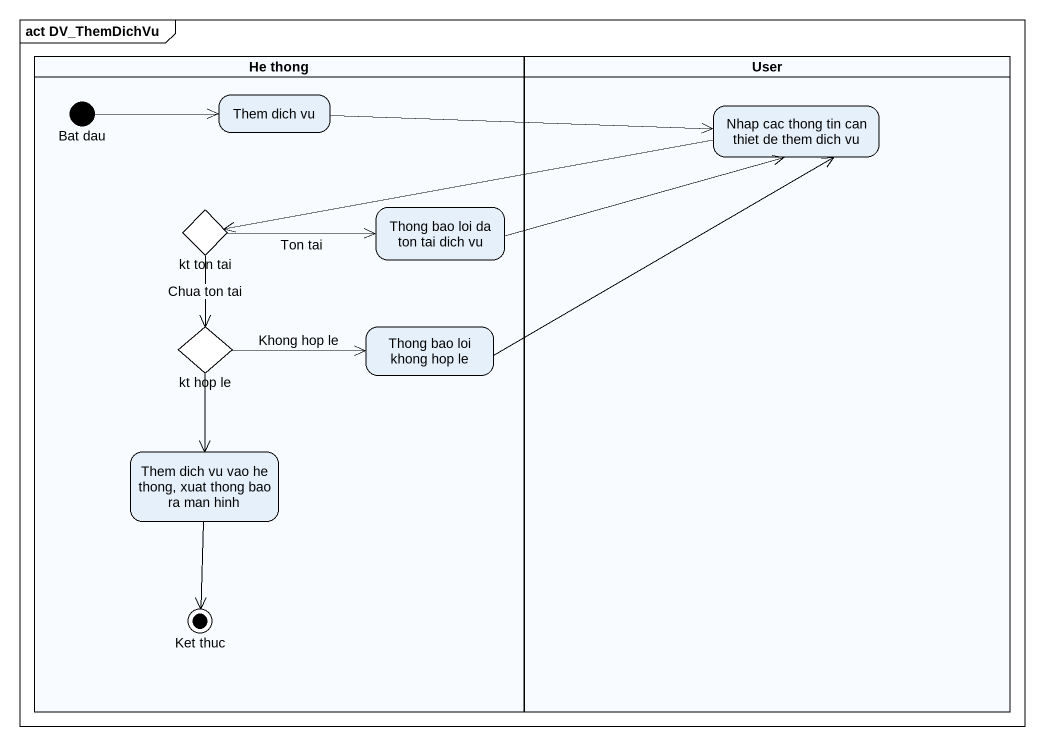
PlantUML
@startuml
mainframe act DV_ThemDichVu
hide empty description
state "He thong" as He_thong <<partition>> {
  state "Bat dau" as Bat_dau <<start>>
  state "Them dich vu" as Them_dich_vu
  state "kt ton tai" as kt_ton_tai <<choice>>
  state "Thong bao loi da ton tai dich vu" as Thong_bao_loi_da_ton_tai
  state "kt hop le" as kt_hop_le <<choice>>
  state "Thong bao loi khong hop le" as Thong_bao_loi_khong_hop_le
  state "Them dich vu vao he thong, xuat thong bao ra man hinh" as Them_dich_vu_vao_he_thong
  state "Ket thuc" as Ket_thuc <<end>>
}
state User <<partition>> {
  state "Nhap cac thong tin can thiet de them dich vu" as Nhap_cac_thong_tin_can
}
Bat_dau -right-> Them_dich_vu
Them_dich_vu -right-> Nhap_cac_thong_tin_can
Nhap_cac_thong_tin_can -left-> kt_ton_tai
kt_ton_tai -right-> Thong_bao_loi_da_ton_tai : Ton tai
kt_ton_tai --> kt_hop_le : Chua ton tai
Thong_bao_loi_da_ton_tai -right-> Nhap_cac_thong_tin_can
kt_hop_le -right-> Thong_bao_loi_khong_hop_le : Khong hop le
kt_hop_le --> Them_dich_vu_vao_he_thong
Thong_bao_loi_khong_hop_le -right-> Nhap_cac_thong_tin_can
Them_dich_vu_vao_he_thong --> Ket_thuc
@enduml
